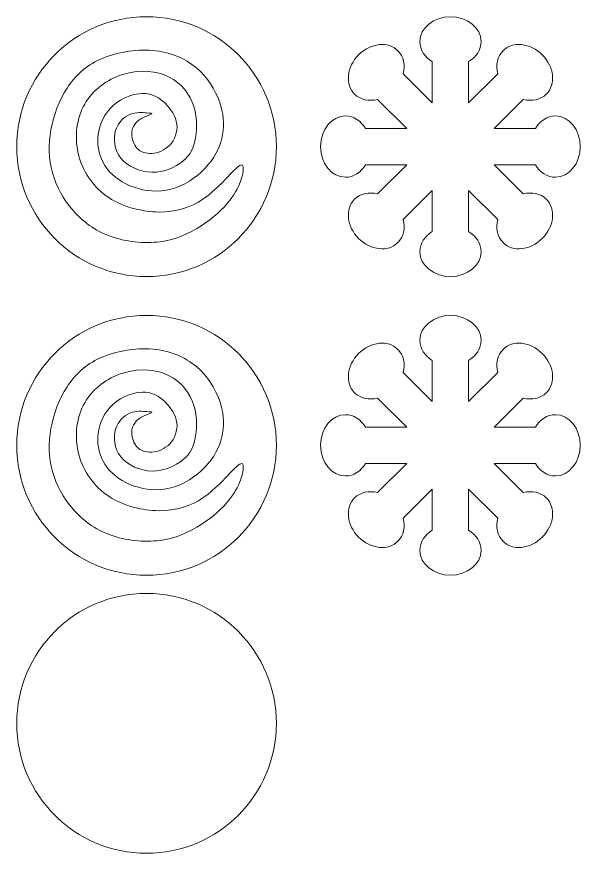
# Model space of a CAD drawing. Header units: centimetres. Extents: x -97 to 97, y -61 to 61.
# Drawn here: x -39.45 to -29.9, y -60.05 to -45.88 of the extents above; entities that cross this region are included whole.
import ezdxf

# ---------------------------------------------------------------- set-up
doc = ezdxf.new("R2010")
doc.units = ezdxf.units.CM
doc.header["$MEASUREMENT"] = 0
doc.layers.add('layer 1', color=7, linetype='Continuous')

msp = doc.modelspace()

# ---------------------------------------------------------------- linework, layer by layer
at = {"layer": 'layer 1', "color": 242, "lineweight": 9}
for points, knots in [([(-37.24979, -45.88197), (-38.46482, -45.88197), (-39.44978, -46.86693), (-39.44978, -48.08196), (-39.44978, -48.08196), (-39.44978, -49.29699), (-38.46482, -50.28195), (-37.24979, -50.28195), (-37.24979, -50.28195), (-36.03476, -50.28195), (-35.04979, -49.29699), (-35.04979, -48.08196), (-35.04979, -48.08196), (-35.04979, -46.86693), (-36.03476, -45.88197), (-37.24979, -45.88197)], [0, 0, 0, 0, 0.2, 0.2, 0.2, 0.2, 0.4, 0.4, 0.4, 0.4, 0.6, 0.6, 0.6, 0.6, 1, 1, 1, 1]), ([(-30.86496, -48.8824), (-30.86496, -48.8824), (-31.35824, -48.38914), (-31.35824, -48.38914), (-31.35824, -48.38914), (-31.35824, -48.38914), (-30.66064, -48.38914), (-30.66064, -48.38914), (-30.66064, -48.38914), (-30.58394, -48.51748), (-30.46046, -48.60084), (-30.32112, -48.60084), (-30.32112, -48.60084), (-30.08842, -48.60084), (-29.89978, -48.36852), (-29.89978, -48.08198), (-29.89978, -48.08198), (-29.89978, -47.7954), (-30.08842, -47.5631), (-30.32112, -47.5631), (-30.32112, -47.5631), (-30.46046, -47.5631), (-30.58394, -47.64646), (-30.66064, -47.77482), (-30.66064, -47.77482), (-30.66064, -47.77482), (-31.35824, -47.77482), (-31.35824, -47.77482), (-31.35824, -47.77482), (-31.35824, -47.77482), (-30.86496, -47.28154), (-30.86496, -47.28154), (-30.86496, -47.28154), (-30.71998, -47.31806), (-30.5737, -47.28968), (-30.47518, -47.19114), (-30.47518, -47.19114), (-30.31064, -47.0266), (-30.34152, -46.72898), (-30.54414, -46.52634), (-30.54414, -46.52634), (-30.74678, -46.3237), (-31.0444, -46.29282), (-31.20894, -46.45736), (-31.20894, -46.45736), (-31.3075, -46.55588), (-31.33588, -46.70216), (-31.29936, -46.84716), (-31.29936, -46.84716), (-31.29936, -46.84716), (-31.79264, -47.34044), (-31.79264, -47.34044), (-31.79264, -47.34044), (-31.79264, -47.34044), (-31.79264, -46.64282), (-31.79264, -46.64282), (-31.79264, -46.64282), (-31.66428, -46.56614), (-31.58092, -46.44264), (-31.58092, -46.3033), (-31.58092, -46.3033), (-31.58092, -46.0706), (-31.81322, -45.88196), (-32.09978, -45.88196), (-32.09978, -45.88196), (-32.38634, -45.88196), (-32.61864, -46.0706), (-32.61864, -46.3033), (-32.61864, -46.3033), (-32.61864, -46.44264), (-32.5353, -46.56614), (-32.40694, -46.64282), (-32.40694, -46.64282), (-32.40694, -46.64282), (-32.40694, -47.34044), (-32.40694, -47.34044), (-32.40694, -47.34044), (-32.40694, -47.34044), (-32.9002, -46.84716), (-32.9002, -46.84716), (-32.9002, -46.84716), (-32.86368, -46.70216), (-32.89206, -46.55588), (-32.99062, -46.45736), (-32.99062, -46.45736), (-33.15514, -46.29282), (-33.45278, -46.3237), (-33.65542, -46.52634), (-33.65542, -46.52634), (-33.85804, -46.72898), (-33.88892, -47.0266), (-33.72438, -47.19114), (-33.72438, -47.19114), (-33.62586, -47.28968), (-33.47958, -47.31806), (-33.3346, -47.28154), (-33.3346, -47.28154), (-33.3346, -47.28154), (-32.84134, -47.77482), (-32.84134, -47.77482), (-32.84134, -47.77482), (-32.84134, -47.77482), (-33.53892, -47.77482), (-33.53892, -47.77482), (-33.53892, -47.77482), (-33.61562, -47.64646), (-33.7391, -47.5631), (-33.87846, -47.5631), (-33.87846, -47.5631), (-34.11114, -47.5631), (-34.29978, -47.7954), (-34.29978, -48.08198), (-34.29978, -48.08198), (-34.29978, -48.36852), (-34.11114, -48.60084), (-33.87846, -48.60084), (-33.87846, -48.60084), (-33.7391, -48.60084), (-33.61562, -48.51748), (-33.53892, -48.38914), (-33.53892, -48.38914), (-33.53892, -48.38914), (-32.84134, -48.38914), (-32.84134, -48.38914), (-32.84134, -48.38914), (-32.84134, -48.38914), (-33.3346, -48.8824), (-33.3346, -48.8824), (-33.3346, -48.8824), (-33.47958, -48.84588), (-33.62586, -48.87428), (-33.72438, -48.9728), (-33.72438, -48.9728), (-33.88892, -49.13732), (-33.85804, -49.43496), (-33.65542, -49.6376), (-33.65542, -49.6376), (-33.45278, -49.84026), (-33.15514, -49.87112), (-32.99062, -49.70658), (-32.99062, -49.70658), (-32.89206, -49.60806), (-32.86368, -49.46178), (-32.9002, -49.31678), (-32.9002, -49.31678), (-32.9002, -49.31678), (-32.40694, -48.82352), (-32.40694, -48.82352), (-32.40694, -48.82352), (-32.40694, -48.82352), (-32.40694, -49.5211), (-32.40694, -49.5211), (-32.40694, -49.5211), (-32.5353, -49.5978), (-32.61864, -49.72132), (-32.61864, -49.86066), (-32.61864, -49.86066), (-32.61864, -50.09334), (-32.38634, -50.28196), (-32.09978, -50.28196), (-32.09978, -50.28196), (-31.81322, -50.28196), (-31.58092, -50.09334), (-31.58092, -49.86066), (-31.58092, -49.86066), (-31.58092, -49.72132), (-31.66428, -49.5978), (-31.79264, -49.5211), (-31.79264, -49.5211), (-31.79264, -49.5211), (-31.79264, -48.82352), (-31.79264, -48.82352), (-31.79264, -48.82352), (-31.79264, -48.82352), (-31.29936, -49.31678), (-31.29936, -49.31678), (-31.29936, -49.31678), (-31.33588, -49.46178), (-31.3075, -49.60806), (-31.20894, -49.70658), (-31.20894, -49.70658), (-31.0444, -49.87112), (-30.74678, -49.84026), (-30.54414, -49.6376), (-30.54414, -49.6376), (-30.34152, -49.43496), (-30.31064, -49.13732), (-30.47518, -48.9728), (-30.47518, -48.9728), (-30.5737, -48.87428), (-30.71998, -48.84588), (-30.86496, -48.8824)], [0, 0, 0, 0, 0.02040816, 0.02040816, 0.02040816, 0.02040816, 0.04081633, 0.04081633, 0.04081633, 0.04081633, 0.06122449, 0.06122449, 0.06122449, 0.06122449, 0.08163265, 0.08163265, 0.08163265, 0.08163265, 0.10204082, 0.10204082, 0.10204082, 0.10204082, 0.12244898, 0.12244898, 0.12244898, 0.12244898, 0.14285714, 0.14285714, 0.14285714, 0.14285714, 0.16326531, 0.16326531, 0.16326531, 0.16326531, 0.18367347, 0.18367347, 0.18367347, 0.18367347, 0.20408163, 0.20408163, 0.20408163, 0.20408163, 0.2244898, 0.2244898, 0.2244898, 0.2244898, 0.24489796, 0.24489796, 0.24489796, 0.24489796, 0.26530612, 0.26530612, 0.26530612, 0.26530612, 0.28571429, 0.28571429, 0.28571429, 0.28571429, 0.30612245, 0.30612245, 0.30612245, 0.30612245, 0.32653061, 0.32653061, 0.32653061, 0.32653061, 0.34693878, 0.34693878, 0.34693878, 0.34693878, 0.36734694, 0.36734694, 0.36734694, 0.36734694, 0.3877551, 0.3877551, 0.3877551, 0.3877551, 0.40816327, 0.40816327, 0.40816327, 0.40816327, 0.42857143, 0.42857143, 0.42857143, 0.42857143, 0.44897959, 0.44897959, 0.44897959, 0.44897959, 0.46938776, 0.46938776, 0.46938776, 0.46938776, 0.48979592, 0.48979592, 0.48979592, 0.48979592, 0.51020408, 0.51020408, 0.51020408, 0.51020408, 0.53061224, 0.53061224, 0.53061224, 0.53061224, 0.55102041, 0.55102041, 0.55102041, 0.55102041, 0.57142857, 0.57142857, 0.57142857, 0.57142857, 0.59183673, 0.59183673, 0.59183673, 0.59183673, 0.6122449, 0.6122449, 0.6122449, 0.6122449, 0.63265306, 0.63265306, 0.63265306, 0.63265306, 0.65306122, 0.65306122, 0.65306122, 0.65306122, 0.67346939, 0.67346939, 0.67346939, 0.67346939, 0.69387755, 0.69387755, 0.69387755, 0.69387755, 0.71428571, 0.71428571, 0.71428571, 0.71428571, 0.73469388, 0.73469388, 0.73469388, 0.73469388, 0.75510204, 0.75510204, 0.75510204, 0.75510204, 0.7755102, 0.7755102, 0.7755102, 0.7755102, 0.79591837, 0.79591837, 0.79591837, 0.79591837, 0.81632653, 0.81632653, 0.81632653, 0.81632653, 0.83673469, 0.83673469, 0.83673469, 0.83673469, 0.85714286, 0.85714286, 0.85714286, 0.85714286, 0.87755102, 0.87755102, 0.87755102, 0.87755102, 0.89795918, 0.89795918, 0.89795918, 0.89795918, 0.91836735, 0.91836735, 0.91836735, 0.91836735, 0.93877551, 0.93877551, 0.93877551, 0.93877551, 0.95918367, 0.95918367, 0.95918367, 0.95918367, 1, 1, 1, 1]), ([(-35.76522, -48.48148), (-35.87647, -48.59106), (-36.06866, -48.81697), (-36.28783, -48.967), (-36.28783, -48.967), (-36.50698, -49.11704), (-36.7531, -49.19122), (-37.03633, -49.18955), (-37.03633, -49.18955), (-37.31954, -49.18785), (-37.63984, -49.1103), (-37.88936, -48.9451), (-37.88936, -48.9451), (-38.13885, -48.77988), (-38.31754, -48.52699), (-38.39509, -48.24548), (-38.39509, -48.24548), (-38.47264, -47.96394), (-38.44904, -47.65374), (-38.32261, -47.40594), (-38.32261, -47.40594), (-38.19617, -47.15812), (-37.96689, -46.97267), (-37.7115, -46.87828), (-37.7115, -46.87828), (-37.45611, -46.7839), (-37.1746, -46.78052), (-36.95041, -46.86652), (-36.95041, -46.86652), (-36.72619, -46.95251), (-36.5593, -47.12782), (-36.47502, -47.32843), (-36.47502, -47.32843), (-36.39073, -47.52905), (-36.38908, -47.75496), (-36.4186, -47.9286), (-36.4186, -47.9286), (-36.4481, -48.10223), (-36.50877, -48.2236), (-36.63522, -48.32812), (-36.63522, -48.32812), (-36.76165, -48.43263), (-36.95382, -48.5203), (-37.15698, -48.51692), (-37.15698, -48.51692), (-37.36012, -48.51353), (-37.57422, -48.41914), (-37.68799, -48.27752), (-37.68799, -48.27752), (-37.80176, -48.13591), (-37.81522, -47.94708), (-37.77307, -47.80717), (-37.77307, -47.80717), (-37.73088, -47.66722), (-37.6331, -47.57621), (-37.53027, -47.53574), (-37.53027, -47.53574), (-37.42742, -47.49528), (-37.31954, -47.5054), (-37.24873, -47.51047), (-37.24873, -47.51047), (-37.17793, -47.51551), (-37.14421, -47.51551), (-37.16276, -47.52733), (-37.16276, -47.52733), (-37.1813, -47.53912), (-37.25211, -47.56272), (-37.31112, -47.59307), (-37.31112, -47.59307), (-37.37012, -47.62341), (-37.41733, -47.6605), (-37.45104, -47.70434), (-37.45104, -47.70434), (-37.48476, -47.74817), (-37.50497, -47.79872), (-37.5016, -47.8729), (-37.5016, -47.8729), (-37.49823, -47.94708), (-37.47127, -48.04487), (-37.41228, -48.10893), (-37.41228, -48.10893), (-37.35326, -48.173), (-37.26222, -48.20332), (-37.15939, -48.19658), (-37.15939, -48.19658), (-37.05654, -48.18983), (-36.94192, -48.14602), (-36.85762, -48.05668), (-36.85762, -48.05668), (-36.77333, -47.96732), (-36.71938, -47.83247), (-36.73624, -47.70096), (-36.73624, -47.70096), (-36.7531, -47.56946), (-36.84076, -47.44136), (-36.93687, -47.34695), (-36.93687, -47.34695), (-37.03296, -47.25253), (-37.13746, -47.19184), (-37.26896, -47.18342), (-37.26896, -47.18342), (-37.40047, -47.17498), (-37.55892, -47.21882), (-37.68875, -47.29469), (-37.68875, -47.29469), (-37.81855, -47.37055), (-37.91968, -47.47842), (-37.98712, -47.60992), (-37.98712, -47.60992), (-38.05456, -47.74143), (-38.08827, -47.89651), (-38.07311, -48.05498), (-38.07311, -48.05498), (-38.05793, -48.21346), (-37.99389, -48.37528), (-37.87587, -48.50678), (-37.87587, -48.50678), (-37.75786, -48.63829), (-37.58592, -48.73942), (-37.38868, -48.79337), (-37.38868, -48.79337), (-37.19141, -48.84732), (-36.96889, -48.85406), (-36.75649, -48.77988), (-36.75649, -48.77988), (-36.54407, -48.7057), (-36.34176, -48.55062), (-36.20353, -48.3871), (-36.20353, -48.3871), (-36.06529, -48.22355), (-35.99111, -48.05161), (-35.96076, -47.8746), (-35.96076, -47.8746), (-35.93042, -47.69757), (-35.9439, -47.51551), (-36.01471, -47.31827), (-36.01471, -47.31827), (-36.08552, -47.12103), (-36.21363, -46.90861), (-36.40497, -46.74761), (-36.40497, -46.74761), (-36.59632, -46.58661), (-36.85088, -46.47704), (-37.1459, -46.45259), (-37.1459, -46.45259), (-37.44093, -46.42813), (-37.77639, -46.48883), (-38.0318, -46.60262), (-38.0318, -46.60262), (-38.28721, -46.71641), (-38.46253, -46.88333), (-38.5974, -47.09153), (-38.5974, -47.09153), (-38.73227, -47.29972), (-38.82666, -47.54923), (-38.87049, -47.79705), (-38.87049, -47.79705), (-38.91433, -48.04487), (-38.90758, -48.29099), (-38.84352, -48.52364), (-38.84352, -48.52364), (-38.77945, -48.75628), (-38.65809, -48.97545), (-38.49457, -49.16257), (-38.49457, -49.16257), (-38.33105, -49.3497), (-38.12536, -49.50478), (-37.86576, -49.59919), (-37.86576, -49.59919), (-37.60615, -49.6936), (-37.29257, -49.72732), (-37.02115, -49.69192), (-37.02115, -49.69192), (-36.74973, -49.65651), (-36.52046, -49.55198), (-36.32155, -49.42218), (-36.32155, -49.42218), (-36.12261, -49.29235), (-35.95402, -49.13727), (-35.84277, -48.99735), (-35.84277, -48.99735), (-35.7315, -48.85741), (-35.67755, -48.73267), (-35.64553, -48.63322), (-35.64553, -48.63322), (-35.61349, -48.53374), (-35.60337, -48.45958), (-35.61349, -48.41912), (-35.61349, -48.41912), (-35.6236, -48.37866), (-35.65395, -48.37191), (-35.76522, -48.48148)], [0, 0, 0, 0, 0.02040816, 0.02040816, 0.02040816, 0.02040816, 0.04081633, 0.04081633, 0.04081633, 0.04081633, 0.06122449, 0.06122449, 0.06122449, 0.06122449, 0.08163265, 0.08163265, 0.08163265, 0.08163265, 0.10204082, 0.10204082, 0.10204082, 0.10204082, 0.12244898, 0.12244898, 0.12244898, 0.12244898, 0.14285714, 0.14285714, 0.14285714, 0.14285714, 0.16326531, 0.16326531, 0.16326531, 0.16326531, 0.18367347, 0.18367347, 0.18367347, 0.18367347, 0.20408163, 0.20408163, 0.20408163, 0.20408163, 0.2244898, 0.2244898, 0.2244898, 0.2244898, 0.24489796, 0.24489796, 0.24489796, 0.24489796, 0.26530612, 0.26530612, 0.26530612, 0.26530612, 0.28571429, 0.28571429, 0.28571429, 0.28571429, 0.30612245, 0.30612245, 0.30612245, 0.30612245, 0.32653061, 0.32653061, 0.32653061, 0.32653061, 0.34693878, 0.34693878, 0.34693878, 0.34693878, 0.36734694, 0.36734694, 0.36734694, 0.36734694, 0.3877551, 0.3877551, 0.3877551, 0.3877551, 0.40816327, 0.40816327, 0.40816327, 0.40816327, 0.42857143, 0.42857143, 0.42857143, 0.42857143, 0.44897959, 0.44897959, 0.44897959, 0.44897959, 0.46938776, 0.46938776, 0.46938776, 0.46938776, 0.48979592, 0.48979592, 0.48979592, 0.48979592, 0.51020408, 0.51020408, 0.51020408, 0.51020408, 0.53061224, 0.53061224, 0.53061224, 0.53061224, 0.55102041, 0.55102041, 0.55102041, 0.55102041, 0.57142857, 0.57142857, 0.57142857, 0.57142857, 0.59183673, 0.59183673, 0.59183673, 0.59183673, 0.6122449, 0.6122449, 0.6122449, 0.6122449, 0.63265306, 0.63265306, 0.63265306, 0.63265306, 0.65306122, 0.65306122, 0.65306122, 0.65306122, 0.67346939, 0.67346939, 0.67346939, 0.67346939, 0.69387755, 0.69387755, 0.69387755, 0.69387755, 0.71428571, 0.71428571, 0.71428571, 0.71428571, 0.73469388, 0.73469388, 0.73469388, 0.73469388, 0.75510204, 0.75510204, 0.75510204, 0.75510204, 0.7755102, 0.7755102, 0.7755102, 0.7755102, 0.79591837, 0.79591837, 0.79591837, 0.79591837, 0.81632653, 0.81632653, 0.81632653, 0.81632653, 0.83673469, 0.83673469, 0.83673469, 0.83673469, 0.85714286, 0.85714286, 0.85714286, 0.85714286, 0.87755102, 0.87755102, 0.87755102, 0.87755102, 0.89795918, 0.89795918, 0.89795918, 0.89795918, 0.91836735, 0.91836735, 0.91836735, 0.91836735, 0.93877551, 0.93877551, 0.93877551, 0.93877551, 0.95918367, 0.95918367, 0.95918367, 0.95918367, 1, 1, 1, 1]), ([(-37.24979, -50.94031), (-38.46482, -50.94031), (-39.44978, -51.92527), (-39.44978, -53.1403), (-39.44978, -53.1403), (-39.44978, -54.35532), (-38.46482, -55.34029), (-37.24979, -55.34029), (-37.24979, -55.34029), (-36.03476, -55.34029), (-35.04979, -54.35532), (-35.04979, -53.1403), (-35.04979, -53.1403), (-35.04979, -51.92527), (-36.03476, -50.94031), (-37.24979, -50.94031)], [0, 0, 0, 0, 0.2, 0.2, 0.2, 0.2, 0.4, 0.4, 0.4, 0.4, 0.6, 0.6, 0.6, 0.6, 1, 1, 1, 1]), ([(-30.86496, -53.94074), (-30.86496, -53.94074), (-31.35824, -53.44748), (-31.35824, -53.44748), (-31.35824, -53.44748), (-31.35824, -53.44748), (-30.66064, -53.44748), (-30.66064, -53.44748), (-30.66064, -53.44748), (-30.58394, -53.57582), (-30.46046, -53.65918), (-30.32112, -53.65918), (-30.32112, -53.65918), (-30.08842, -53.65918), (-29.89978, -53.42686), (-29.89978, -53.14032), (-29.89978, -53.14032), (-29.89978, -52.85374), (-30.08842, -52.62144), (-30.32112, -52.62144), (-30.32112, -52.62144), (-30.46046, -52.62144), (-30.58394, -52.7048), (-30.66064, -52.83316), (-30.66064, -52.83316), (-30.66064, -52.83316), (-31.35824, -52.83316), (-31.35824, -52.83316), (-31.35824, -52.83316), (-31.35824, -52.83316), (-30.86496, -52.33988), (-30.86496, -52.33988), (-30.86496, -52.33988), (-30.71998, -52.3764), (-30.5737, -52.34802), (-30.47518, -52.24948), (-30.47518, -52.24948), (-30.31064, -52.08494), (-30.34152, -51.78732), (-30.54414, -51.58468), (-30.54414, -51.58468), (-30.74678, -51.38204), (-31.0444, -51.35116), (-31.20894, -51.5157), (-31.20894, -51.5157), (-31.3075, -51.61422), (-31.33588, -51.7605), (-31.29936, -51.9055), (-31.29936, -51.9055), (-31.29936, -51.9055), (-31.79264, -52.39878), (-31.79264, -52.39878), (-31.79264, -52.39878), (-31.79264, -52.39878), (-31.79264, -51.70116), (-31.79264, -51.70116), (-31.79264, -51.70116), (-31.66428, -51.62448), (-31.58092, -51.50098), (-31.58092, -51.36164), (-31.58092, -51.36164), (-31.58092, -51.12894), (-31.81322, -50.9403), (-32.09978, -50.9403), (-32.09978, -50.9403), (-32.38634, -50.9403), (-32.61864, -51.12894), (-32.61864, -51.36164), (-32.61864, -51.36164), (-32.61864, -51.50098), (-32.5353, -51.62448), (-32.40694, -51.70116), (-32.40694, -51.70116), (-32.40694, -51.70116), (-32.40694, -52.39878), (-32.40694, -52.39878), (-32.40694, -52.39878), (-32.40694, -52.39878), (-32.9002, -51.9055), (-32.9002, -51.9055), (-32.9002, -51.9055), (-32.86368, -51.7605), (-32.89206, -51.61422), (-32.99062, -51.5157), (-32.99062, -51.5157), (-33.15514, -51.35116), (-33.45278, -51.38204), (-33.65542, -51.58468), (-33.65542, -51.58468), (-33.85804, -51.78732), (-33.88892, -52.08494), (-33.72438, -52.24948), (-33.72438, -52.24948), (-33.62586, -52.34802), (-33.47958, -52.3764), (-33.3346, -52.33988), (-33.3346, -52.33988), (-33.3346, -52.33988), (-32.84134, -52.83316), (-32.84134, -52.83316), (-32.84134, -52.83316), (-32.84134, -52.83316), (-33.53892, -52.83316), (-33.53892, -52.83316), (-33.53892, -52.83316), (-33.61562, -52.7048), (-33.7391, -52.62144), (-33.87846, -52.62144), (-33.87846, -52.62144), (-34.11114, -52.62144), (-34.29978, -52.85374), (-34.29978, -53.14032), (-34.29978, -53.14032), (-34.29978, -53.42686), (-34.11114, -53.65918), (-33.87846, -53.65918), (-33.87846, -53.65918), (-33.7391, -53.65918), (-33.61562, -53.57582), (-33.53892, -53.44748), (-33.53892, -53.44748), (-33.53892, -53.44748), (-32.84134, -53.44748), (-32.84134, -53.44748), (-32.84134, -53.44748), (-32.84134, -53.44748), (-33.3346, -53.94074), (-33.3346, -53.94074), (-33.3346, -53.94074), (-33.47958, -53.90422), (-33.62586, -53.93262), (-33.72438, -54.03114), (-33.72438, -54.03114), (-33.88892, -54.19566), (-33.85804, -54.4933), (-33.65542, -54.69594), (-33.65542, -54.69594), (-33.45278, -54.8986), (-33.15514, -54.92946), (-32.99062, -54.76492), (-32.99062, -54.76492), (-32.89206, -54.6664), (-32.86368, -54.52012), (-32.9002, -54.37512), (-32.9002, -54.37512), (-32.9002, -54.37512), (-32.40694, -53.88186), (-32.40694, -53.88186), (-32.40694, -53.88186), (-32.40694, -53.88186), (-32.40694, -54.57944), (-32.40694, -54.57944), (-32.40694, -54.57944), (-32.5353, -54.65614), (-32.61864, -54.77966), (-32.61864, -54.919), (-32.61864, -54.919), (-32.61864, -55.15168), (-32.38634, -55.3403), (-32.09978, -55.3403), (-32.09978, -55.3403), (-31.81322, -55.3403), (-31.58092, -55.15168), (-31.58092, -54.919), (-31.58092, -54.919), (-31.58092, -54.77966), (-31.66428, -54.65614), (-31.79264, -54.57944), (-31.79264, -54.57944), (-31.79264, -54.57944), (-31.79264, -53.88186), (-31.79264, -53.88186), (-31.79264, -53.88186), (-31.79264, -53.88186), (-31.29936, -54.37512), (-31.29936, -54.37512), (-31.29936, -54.37512), (-31.33588, -54.52012), (-31.3075, -54.6664), (-31.20894, -54.76492), (-31.20894, -54.76492), (-31.0444, -54.92946), (-30.74678, -54.8986), (-30.54414, -54.69594), (-30.54414, -54.69594), (-30.34152, -54.4933), (-30.31064, -54.19566), (-30.47518, -54.03114), (-30.47518, -54.03114), (-30.5737, -53.93262), (-30.71998, -53.90422), (-30.86496, -53.94074)], [0, 0, 0, 0, 0.02040816, 0.02040816, 0.02040816, 0.02040816, 0.04081633, 0.04081633, 0.04081633, 0.04081633, 0.06122449, 0.06122449, 0.06122449, 0.06122449, 0.08163265, 0.08163265, 0.08163265, 0.08163265, 0.10204082, 0.10204082, 0.10204082, 0.10204082, 0.12244898, 0.12244898, 0.12244898, 0.12244898, 0.14285714, 0.14285714, 0.14285714, 0.14285714, 0.16326531, 0.16326531, 0.16326531, 0.16326531, 0.18367347, 0.18367347, 0.18367347, 0.18367347, 0.20408163, 0.20408163, 0.20408163, 0.20408163, 0.2244898, 0.2244898, 0.2244898, 0.2244898, 0.24489796, 0.24489796, 0.24489796, 0.24489796, 0.26530612, 0.26530612, 0.26530612, 0.26530612, 0.28571429, 0.28571429, 0.28571429, 0.28571429, 0.30612245, 0.30612245, 0.30612245, 0.30612245, 0.32653061, 0.32653061, 0.32653061, 0.32653061, 0.34693878, 0.34693878, 0.34693878, 0.34693878, 0.36734694, 0.36734694, 0.36734694, 0.36734694, 0.3877551, 0.3877551, 0.3877551, 0.3877551, 0.40816327, 0.40816327, 0.40816327, 0.40816327, 0.42857143, 0.42857143, 0.42857143, 0.42857143, 0.44897959, 0.44897959, 0.44897959, 0.44897959, 0.46938776, 0.46938776, 0.46938776, 0.46938776, 0.48979592, 0.48979592, 0.48979592, 0.48979592, 0.51020408, 0.51020408, 0.51020408, 0.51020408, 0.53061224, 0.53061224, 0.53061224, 0.53061224, 0.55102041, 0.55102041, 0.55102041, 0.55102041, 0.57142857, 0.57142857, 0.57142857, 0.57142857, 0.59183673, 0.59183673, 0.59183673, 0.59183673, 0.6122449, 0.6122449, 0.6122449, 0.6122449, 0.63265306, 0.63265306, 0.63265306, 0.63265306, 0.65306122, 0.65306122, 0.65306122, 0.65306122, 0.67346939, 0.67346939, 0.67346939, 0.67346939, 0.69387755, 0.69387755, 0.69387755, 0.69387755, 0.71428571, 0.71428571, 0.71428571, 0.71428571, 0.73469388, 0.73469388, 0.73469388, 0.73469388, 0.75510204, 0.75510204, 0.75510204, 0.75510204, 0.7755102, 0.7755102, 0.7755102, 0.7755102, 0.79591837, 0.79591837, 0.79591837, 0.79591837, 0.81632653, 0.81632653, 0.81632653, 0.81632653, 0.83673469, 0.83673469, 0.83673469, 0.83673469, 0.85714286, 0.85714286, 0.85714286, 0.85714286, 0.87755102, 0.87755102, 0.87755102, 0.87755102, 0.89795918, 0.89795918, 0.89795918, 0.89795918, 0.91836735, 0.91836735, 0.91836735, 0.91836735, 0.93877551, 0.93877551, 0.93877551, 0.93877551, 0.95918367, 0.95918367, 0.95918367, 0.95918367, 1, 1, 1, 1]), ([(-35.76522, -53.53982), (-35.87647, -53.6494), (-36.06866, -53.87531), (-36.28783, -54.02534), (-36.28783, -54.02534), (-36.50698, -54.17538), (-36.7531, -54.24956), (-37.03633, -54.24789), (-37.03633, -54.24789), (-37.31954, -54.24619), (-37.63984, -54.16864), (-37.88936, -54.00344), (-37.88936, -54.00344), (-38.13885, -53.83822), (-38.31754, -53.58533), (-38.39509, -53.30382), (-38.39509, -53.30382), (-38.47264, -53.02228), (-38.44904, -52.71208), (-38.32261, -52.46428), (-38.32261, -52.46428), (-38.19617, -52.21646), (-37.96689, -52.03101), (-37.7115, -51.93662), (-37.7115, -51.93662), (-37.45611, -51.84224), (-37.1746, -51.83886), (-36.95041, -51.92486), (-36.95041, -51.92486), (-36.72619, -52.01085), (-36.5593, -52.18616), (-36.47502, -52.38677), (-36.47502, -52.38677), (-36.39073, -52.58739), (-36.38908, -52.8133), (-36.4186, -52.98694), (-36.4186, -52.98694), (-36.4481, -53.16057), (-36.50877, -53.28194), (-36.63522, -53.38646), (-36.63522, -53.38646), (-36.76165, -53.49097), (-36.95382, -53.57863), (-37.15698, -53.57526), (-37.15698, -53.57526), (-37.36012, -53.57187), (-37.57422, -53.47748), (-37.68799, -53.33586), (-37.68799, -53.33586), (-37.80176, -53.19425), (-37.81522, -53.00542), (-37.77307, -52.8655), (-37.77307, -52.8655), (-37.73088, -52.72556), (-37.6331, -52.63455), (-37.53027, -52.59408), (-37.53027, -52.59408), (-37.42742, -52.55362), (-37.31954, -52.56374), (-37.24873, -52.56881), (-37.24873, -52.56881), (-37.17793, -52.57385), (-37.14421, -52.57385), (-37.16276, -52.58567), (-37.16276, -52.58567), (-37.1813, -52.59746), (-37.25211, -52.62106), (-37.31112, -52.65141), (-37.31112, -52.65141), (-37.37012, -52.68175), (-37.41733, -52.71884), (-37.45104, -52.76268), (-37.45104, -52.76268), (-37.48476, -52.80651), (-37.50497, -52.85706), (-37.5016, -52.93124), (-37.5016, -52.93124), (-37.49823, -53.00542), (-37.47127, -53.10321), (-37.41228, -53.16727), (-37.41228, -53.16727), (-37.35326, -53.23134), (-37.26222, -53.26166), (-37.15939, -53.25492), (-37.15939, -53.25492), (-37.05654, -53.24817), (-36.94192, -53.20436), (-36.85762, -53.11502), (-36.85762, -53.11502), (-36.77333, -53.02566), (-36.71938, -52.8908), (-36.73624, -52.7593), (-36.73624, -52.7593), (-36.7531, -52.6278), (-36.84076, -52.4997), (-36.93687, -52.40528), (-36.93687, -52.40528), (-37.03296, -52.31087), (-37.13746, -52.25018), (-37.26896, -52.24176), (-37.26896, -52.24176), (-37.40047, -52.23332), (-37.55892, -52.27716), (-37.68875, -52.35303), (-37.68875, -52.35303), (-37.81855, -52.42889), (-37.91968, -52.53676), (-37.98712, -52.66826), (-37.98712, -52.66826), (-38.05456, -52.79977), (-38.08827, -52.95485), (-38.07311, -53.11332), (-38.07311, -53.11332), (-38.05793, -53.2718), (-37.99389, -53.43362), (-37.87587, -53.56512), (-37.87587, -53.56512), (-37.75786, -53.69663), (-37.58592, -53.79776), (-37.38868, -53.85171), (-37.38868, -53.85171), (-37.19141, -53.90566), (-36.96889, -53.9124), (-36.75649, -53.83822), (-36.75649, -53.83822), (-36.54407, -53.76404), (-36.34176, -53.60896), (-36.20353, -53.44544), (-36.20353, -53.44544), (-36.06529, -53.28189), (-35.99111, -53.10995), (-35.96076, -52.93294), (-35.96076, -52.93294), (-35.93042, -52.75591), (-35.9439, -52.57385), (-36.01471, -52.37661), (-36.01471, -52.37661), (-36.08552, -52.17937), (-36.21363, -51.96695), (-36.40497, -51.80595), (-36.40497, -51.80595), (-36.59632, -51.64495), (-36.85088, -51.53538), (-37.1459, -51.51092), (-37.1459, -51.51092), (-37.44093, -51.48647), (-37.77639, -51.54717), (-38.0318, -51.66096), (-38.0318, -51.66096), (-38.28721, -51.77475), (-38.46253, -51.94167), (-38.5974, -52.14987), (-38.5974, -52.14987), (-38.73227, -52.35806), (-38.82666, -52.60757), (-38.87049, -52.85539), (-38.87049, -52.85539), (-38.91433, -53.10321), (-38.90758, -53.34933), (-38.84352, -53.58198), (-38.84352, -53.58198), (-38.77945, -53.81462), (-38.65809, -54.03379), (-38.49457, -54.22091), (-38.49457, -54.22091), (-38.33105, -54.40804), (-38.12536, -54.56312), (-37.86576, -54.65753), (-37.86576, -54.65753), (-37.60615, -54.75194), (-37.29257, -54.78566), (-37.02115, -54.75026), (-37.02115, -54.75026), (-36.74973, -54.71485), (-36.52046, -54.61032), (-36.32155, -54.48052), (-36.32155, -54.48052), (-36.12261, -54.35069), (-35.95402, -54.19561), (-35.84277, -54.05569), (-35.84277, -54.05569), (-35.7315, -53.91575), (-35.67755, -53.79101), (-35.64553, -53.69156), (-35.64553, -53.69156), (-35.61349, -53.59208), (-35.60337, -53.51792), (-35.61349, -53.47746), (-35.61349, -53.47746), (-35.6236, -53.437), (-35.65395, -53.43025), (-35.76522, -53.53982)], [0, 0, 0, 0, 0.02040816, 0.02040816, 0.02040816, 0.02040816, 0.04081633, 0.04081633, 0.04081633, 0.04081633, 0.06122449, 0.06122449, 0.06122449, 0.06122449, 0.08163265, 0.08163265, 0.08163265, 0.08163265, 0.10204082, 0.10204082, 0.10204082, 0.10204082, 0.12244898, 0.12244898, 0.12244898, 0.12244898, 0.14285714, 0.14285714, 0.14285714, 0.14285714, 0.16326531, 0.16326531, 0.16326531, 0.16326531, 0.18367347, 0.18367347, 0.18367347, 0.18367347, 0.20408163, 0.20408163, 0.20408163, 0.20408163, 0.2244898, 0.2244898, 0.2244898, 0.2244898, 0.24489796, 0.24489796, 0.24489796, 0.24489796, 0.26530612, 0.26530612, 0.26530612, 0.26530612, 0.28571429, 0.28571429, 0.28571429, 0.28571429, 0.30612245, 0.30612245, 0.30612245, 0.30612245, 0.32653061, 0.32653061, 0.32653061, 0.32653061, 0.34693878, 0.34693878, 0.34693878, 0.34693878, 0.36734694, 0.36734694, 0.36734694, 0.36734694, 0.3877551, 0.3877551, 0.3877551, 0.3877551, 0.40816327, 0.40816327, 0.40816327, 0.40816327, 0.42857143, 0.42857143, 0.42857143, 0.42857143, 0.44897959, 0.44897959, 0.44897959, 0.44897959, 0.46938776, 0.46938776, 0.46938776, 0.46938776, 0.48979592, 0.48979592, 0.48979592, 0.48979592, 0.51020408, 0.51020408, 0.51020408, 0.51020408, 0.53061224, 0.53061224, 0.53061224, 0.53061224, 0.55102041, 0.55102041, 0.55102041, 0.55102041, 0.57142857, 0.57142857, 0.57142857, 0.57142857, 0.59183673, 0.59183673, 0.59183673, 0.59183673, 0.6122449, 0.6122449, 0.6122449, 0.6122449, 0.63265306, 0.63265306, 0.63265306, 0.63265306, 0.65306122, 0.65306122, 0.65306122, 0.65306122, 0.67346939, 0.67346939, 0.67346939, 0.67346939, 0.69387755, 0.69387755, 0.69387755, 0.69387755, 0.71428571, 0.71428571, 0.71428571, 0.71428571, 0.73469388, 0.73469388, 0.73469388, 0.73469388, 0.75510204, 0.75510204, 0.75510204, 0.75510204, 0.7755102, 0.7755102, 0.7755102, 0.7755102, 0.79591837, 0.79591837, 0.79591837, 0.79591837, 0.81632653, 0.81632653, 0.81632653, 0.81632653, 0.83673469, 0.83673469, 0.83673469, 0.83673469, 0.85714286, 0.85714286, 0.85714286, 0.85714286, 0.87755102, 0.87755102, 0.87755102, 0.87755102, 0.89795918, 0.89795918, 0.89795918, 0.89795918, 0.91836735, 0.91836735, 0.91836735, 0.91836735, 0.93877551, 0.93877551, 0.93877551, 0.93877551, 0.95918367, 0.95918367, 0.95918367, 0.95918367, 1, 1, 1, 1]), ([(-37.24978, -55.64892), (-38.46482, -55.64892), (-39.44978, -56.6339), (-39.44978, -57.84892), (-39.44978, -57.84892), (-39.44978, -59.06394), (-38.46482, -60.04892), (-37.24978, -60.04892), (-37.24978, -60.04892), (-36.03476, -60.04892), (-35.0498, -59.06394), (-35.0498, -57.84892), (-35.0498, -57.84892), (-35.0498, -56.6339), (-36.03476, -55.64892), (-37.24978, -55.64892)], [0, 0, 0, 0, 0.2, 0.2, 0.2, 0.2, 0.4, 0.4, 0.4, 0.4, 0.6, 0.6, 0.6, 0.6, 1, 1, 1, 1])]:
    msp.add_open_spline(points, degree=3, knots=knots, dxfattribs=at)

doc.saveas('drawing.dxf')
